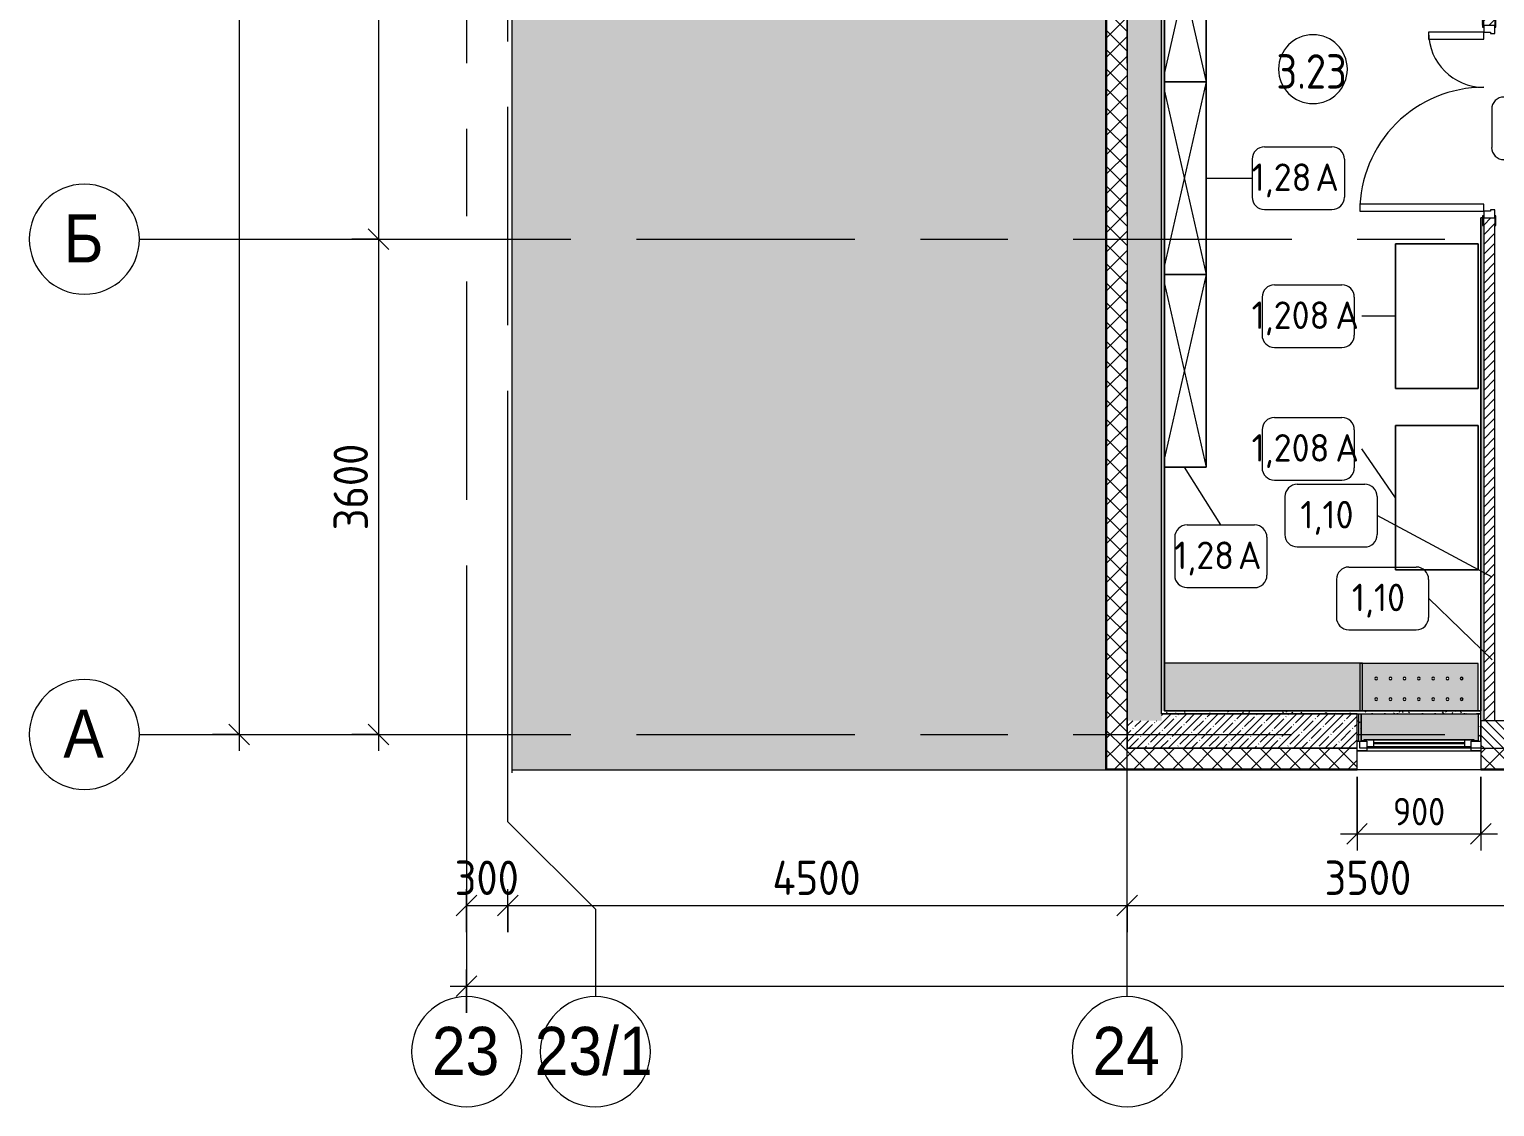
# Model space of a CAD drawing. Header units: millimetres. Extents: x 957 to 67880, y -2706 to 27400.
# Drawn here: x 23852 to 34500, y -2706 to 5126 of the extents above; entities that cross this region are included whole.
import ezdxf

# ---------------------------------------------------------------- set-up
doc = ezdxf.new("R2010")
doc.units = ezdxf.units.MM
doc.linetypes.add('Осевая', pattern=[3175, 635, -476.25, 1587.5, -476.25])
for name, color, linetype, lineweight in [('A-ANNO-DIMS', 7, 'Continuous', 9), ('A-ANNO-DIMS-100', 7, 'Continuous', 9), ('A-AREA-IDEN', 7, 'Continuous', 9), ('A-DETL', 7, 'Continuous', 9), ('A-DETL-GENF', 7, 'Continuous', 9), ('A-GLAZ', 7, 'Continuous', 9), ('A-GLAZ-1', 7, 'Continuous', 13), ('A-WALL', 7, 'Continuous', 9), ('I-FURN-IDEN', 7, 'Continuous', 9), ('I-WALL', 7, 'Continuous', 9), ('Знаки', 7, 'Continuous', 9), ('Оси', 7, 'Continuous', 9), ('Оси-1', 7, 'Continuous', 20), ('Оси-2', 7, 'Осевая', 9)]:
    doc.layers.add(name, color=color, linetype=linetype, lineweight=lineweight)
for name, color, linetype, lineweight, true_color in [('A-DETL-GENF-2', 7, 'Continuous', 9, 0xd4d4d4), ('A-DOOR-1', 7, 'Continuous', 9, 0xc0c0c0), ('A-DOOR-FRAM-1', 7, 'Continuous', 9, 0xc0c0c0), ('A-WALL-1', 9, 'Continuous', 9, 0x808080), ('A-WALL-FNSH-1', 9, 'Continuous', 9, 0x808080), ('I-FURN-1', 9, 'Continuous', 9, 0x808080)]:
    doc.layers.add(name, color=color, linetype=linetype, lineweight=lineweight, true_color=true_color)
doc.styles.add('Arial', font='arial.ttf', dxfattribs={"width": 0.9, "height": 350})
doc.styles.add('GOST Common_3', font='GOST_Common.ttf', dxfattribs={"width": 0.9, "height": 250})
doc.styles.add('GOST Common_4', font='GOST_Common.ttf', dxfattribs={"height": 200})
doc.styles.add('ISOCPEUR_2', font='isocpeur.ttf', dxfattribs={"width": 0.9, "height": 250})
doc.styles.add('ISOCPEUR_3', font='isocpeur.ttf', dxfattribs={"width": 0.9, "height": 200})
doc.dimstyles.new('ISO-2_0_0_9К_Средний_округл2', dxfattribs={"dimscale": 304.8, "dimtxt": 199.196235, "dimasz": 0.492126, "dimexe": 0.393701, "dimexo": 0, "dimgap": 0, "dimtad": 1, "dimdec": 0, "dimrnd": 10, "dimzin": 0, "dimdsep": 46, "dimtxsty": 'ISOCPEUR_3', "dimblk1": 'OBLIQUE', "dimblk2": 'OBLIQUE', "dimsah": 1, "dimcen": 0.09, "dimdle": 0.393701, "dimazin": 0, "dimtfac": 1, "dimtdec": 4, "dimtix": 1, "dimtmove": 0, "dimatfit": 3, "dimfxl": 1, "dimtvp": 1, "dimtolj": 1, "dimtzin": 0, "dimarcsym": 2})
doc.dimstyles.new('ISO-2_5_0_9К_БОЛЬШОЙ', dxfattribs={"dimscale": 304.8, "dimtxt": 248.995294, "dimasz": 0.492126, "dimexe": 0.393701, "dimexo": 0.984252, "dimgap": 0, "dimtad": 1, "dimdec": 0, "dimrnd": 10, "dimzin": 0, "dimdsep": 46, "dimtxsty": 'ISOCPEUR_2', "dimblk1": 'OBLIQUE', "dimblk2": 'OBLIQUE', "dimsah": 1, "dimcen": 0.09, "dimdle": 0.393701, "dimazin": 0, "dimtfac": 1, "dimtdec": 4, "dimtix": 1, "dimtmove": 0, "dimatfit": 3, "dimfxl": 1, "dimtvp": 1, "dimtolj": 1, "dimtzin": 0, "dimarcsym": 2})
pattern_1 = [(45, (-57529.54, 0), (-70.71068, 70.71068), []), (135, (-57529.54, 0), (-70.71068, -70.71068), [])]
pattern_2 = [(45, (-57529.54, 0), (-57.024626, 57.024626), []), (45, (-57472.52, 0), (-57.024626, 57.024626), [100.806, -20.161, 3.353, -16.808])]
pattern_3 = [(0, (-57529.542, 0), (121.92, 30.48), [10.058, -81.382, 10.058, -81.382, -487.68]), (0, (-57529.542, 0), (121.92, 30.48), [-182.88, 10.058, -172.822, 10.058, -81.382, -213.36]), (0, (-57529.542, 0), (121.92, 30.48), [-457.2, 10.058, -50.902, 10.058, -142.342]), (120, (-57483.822, 15.24), (-87.356454, 90.345817), [10.058, -81.382, 10.058, -81.382, -487.68]), (120, (-57483.822, 15.24), (-87.356454, 90.345817), [-182.88, 10.058, -172.822, 10.058, -81.382, -213.36]), (120, (-57483.822, 15.24), (-87.356454, 90.345817), [-457.2, 10.058, -50.902, 10.058, -142.342]), (240, (-57468.582, 76.2), (-34.563546, -120.825817), [10.058, -81.382, 10.058, -81.382, -487.68]), (240, (-57468.582, 76.2), (-34.563546, -120.825817), [-182.88, 10.058, -172.822, 10.058, -81.382, -213.36]), (240, (-57468.582, 76.2), (-34.563546, -120.825817), [-457.2, 10.058, -50.902, 10.058, -142.342])]

# ---------------------------------------------------------------- blocks, each defined once
blk = doc.blocks.new('110_Дверь_СКБ_2Ст - Д-5_п_ Из игровой в коридор-32215844-План расстановки мебели и оборудования 3 этажа в осях 23-33')
at = {"layer": 'A-DOOR-1'}
for p, q in [((-638, 940), (-638, 40)), ((-588, 940), (-638, 940)), ((-588, 40), (-588, 940)), ((662, 440), (612, 440)), ((612, 440), (612, 40)), ((662, 40), (662, 440)), ((-638, 40), (-588, 40)), ((612, 40), (662, 40))]:
    blk.add_line(p, q, dxfattribs=at)
for centre, radius, start, end in [((-638, 40), 900, 0, 90), ((662, 40), 400, 90, 180)]:
    blk.add_arc(centre, radius, start, end, dxfattribs=at)
at = {"layer": 'A-DOOR-FRAM-1'}
for p, q in [((-672, 48), (-742, 48)), ((-742, 48), (-742, 40)), ((-742, 40), (-672, 40)), ((-638, 40), (-688, 40)), ((-688, 40), (-688, -40)), ((-672, 40), (-672, 48)), ((-638, -10), (-638, 40)), ((662, 40), (662, -10)), ((712, 40), (662, 40)), ((768, 48), (698, 48)), ((698, 48), (698, 40)), ((698, 40), (768, 40)), ((712, -40), (712, 40)), ((768, 40), (768, 48)), ((-672, -40), (-742, -40)), ((-742, -40), (-742, -48)), ((-742, -48), (-672, -48)), ((-688, -40), (-628, -40)), ((-672, -39), (-688, -39)), ((-688, -39), (-688, -40)), ((-688, -40), (-672, -40)), ((-672, -40), (-672, -39)), ((-672, -48), (-672, -40)), ((-628, -10), (-638, -10)), ((-628, -40), (-628, -10)), ((662, -10), (652, -10)), ((652, -10), (652, -40)), ((652, -40), (712, -40)), ((712, -39), (698, -39)), ((698, -39), (698, -40)), ((698, -40), (712, -40)), ((768, -40), (698, -40)), ((698, -40), (698, -48)), ((698, -48), (768, -48)), ((712, -40), (712, -39)), ((768, -48), (768, -40))]:
    blk.add_line(p, q, dxfattribs=at)
blk = doc.blocks.new('120_Окно_СКБ_1Ст - 120_Окно_СКБ_1Ст 900х2500_h_ с форточкой-V5-План расстановки мебели и оборудования 3 этажа в осях 23-33')
at = {"layer": 'A-GLAZ'}
for p, q in [((450, -57), (-450, -57)), ((-430, -127), (-400, -127)), ((-330, -107), (330, -107)), ((330, -117), (-330, -117)), ((400, -127), (420, -127)), ((440, -127), (450, -127))]:
    blk.add_line(p, q, dxfattribs=at)
at = {"layer": 'A-GLAZ-1'}
for p, q in [((-450, -127), (-450, -57)), ((-450, -57), (-380, -57)), ((-380, -57), (-380, -127)), ((380, -87), (-380, -87)), ((-380, -87), (-380, -127)), ((-330, -137), (-330, -87)), ((330, -137), (330, -87)), ((380, -127), (380, -57)), ((380, -57), (450, -57)), ((380, -127), (380, -87)), ((450, -57), (450, -127)), ((-380, -127), (-450, -127)), ((-380, -127), (-400, -127)), ((-400, -127), (-400, -137)), ((-400, -137), (400, -137)), ((400, -137), (-400, -137)), ((450, -127), (380, -127)), ((400, -127), (380, -127)), ((400, -137), (400, -127))]:
    blk.add_line(p, q, dxfattribs=at)
blk = doc.blocks.new('Шкаф параметрический - 1_28А-V73-План расстановки мебели и оборудования 3 этажа в осях 23-33')
at = {"layer": 'I-FURN-1'}
for p, q in [((0, 320), (1332, 16)), ((1400, 320), (0, 320)), ((0, 320), (0, 16)), ((0, 16), (0, 320)), ((0, 320), (1400, 320)), ((68, 16), (1400, 320)), ((1400, 16), (1400, 320)), ((1400, 320), (1400, 16))]:
    blk.add_line(p, q, dxfattribs=at)
blk = doc.blocks.new('Зашивка радиатора_ с перфорацией М1_1 - Зашивка радиатора_ с перфорацией М1_1-31131234-План расстановки мебели и оборудования 3 этажа в осях 23-33')
at = {"layer": 'Знаки'}
blk.add_hatch(color=256, dxfattribs=at).paths.add_polyline_path([(-400, 380), (-430, 380), (-430, 186), (420, 186), (420, 380), (400, 380), (400, 374), (-400, 374)])
h = blk.add_hatch(color=256, dxfattribs=at)
h.paths.add_polyline_path([(363, 166), (-430, 166), (-430, -180), (412, -180), (411, 166), (379, 166)])
h.paths.add_polyline_path([(-207, 90), (-201, 89), (-198, 85), (-197, 80), (-198, 75), (-202, 72), (-207, 70), (-212, 72), (-215, 75), (-217, 80), (-215, 85), (-212, 89), (-209, 90)])
h.paths.add_polyline_path([(1, 90), (6, 89), (10, 85), (11, 80), (10, 75), (6, 72), (1, 70), (-4, 72), (-8, 75), (-9, 80), (-8, 85), (-4, 89), (-2, 90)])
h.paths.add_polyline_path([(312, 90), (317, 89), (321, 85), (322, 80), (321, 75), (317, 72), (312, 70), (307, 72), (304, 75), (302, 80), (304, 86), (307, 89), (310, 90)])
h.paths.add_polyline_path([(-103, 90), (-97, 89), (-94, 85), (-93, 80), (-94, 75), (-98, 72), (-103, 70), (-108, 72), (-111, 75), (-113, 80), (-111, 85), (-108, 89), (-105, 90)])
h.paths.add_polyline_path([(105, 90), (110, 89), (113, 85), (115, 80), (113, 75), (110, 72), (105, 70), (100, 72), (96, 75), (95, 80), (96, 85), (100, 89), (102, 90)])
h.paths.add_polyline_path([(-310, 90), (-305, 89), (-302, 85), (-300, 80), (-302, 75), (-305, 72), (-310, 70), (-315, 72), (-319, 75), (-320, 80), (-319, 85), (-315, 89), (-313, 90)])
h.paths.add_polyline_path([(208, 90), (213, 89), (217, 85), (218, 80), (217, 75), (213, 72), (208, 70), (203, 72), (200, 75), (198, 80), (200, 85), (203, 89), (206, 90)])
h.paths.add_polyline_path([(312, -60), (317, -61), (321, -65), (322, -70), (321, -75), (317, -78), (312, -80), (307, -78), (304, -75), (302, -70), (304, -65), (307, -61), (310, -60)])
h.paths.add_polyline_path([(208, -60), (213, -61), (217, -65), (218, -70), (217, -75), (213, -78), (208, -80), (203, -78), (200, -75), (198, -70), (200, -65), (203, -61), (206, -60)])
h.paths.add_polyline_path([(-103, -60), (-98, -61), (-94, -65), (-93, -70), (-94, -75), (-98, -78), (-103, -80), (-108, -78), (-111, -75), (-113, -70), (-111, -65), (-108, -61), (-105, -60)])
h.paths.add_polyline_path([(-310, -60), (-305, -61), (-302, -65), (-300, -70), (-302, -75), (-305, -78), (-310, -80), (-315, -78), (-319, -75), (-320, -70), (-319, -65), (-315, -61), (-313, -60)])
h.paths.add_polyline_path([(105, -60), (110, -61), (113, -65), (115, -70), (113, -75), (110, -78), (105, -80), (100, -78), (96, -75), (95, -70), (96, -65), (100, -61), (102, -60)])
h.paths.add_polyline_path([(1, -60), (6, -61), (10, -65), (11, -70), (10, -75), (6, -78), (1, -80), (-4, -78), (-8, -75), (-9, -70), (-8, -65), (-4, -61), (-2, -60)])
h.paths.add_polyline_path([(-207, -60), (-202, -61), (-198, -65), (-197, -70), (-198, -75), (-202, -78), (-207, -80), (-212, -78), (-215, -75), (-217, -70), (-215, -65), (-212, -61), (-209, -60)])
for p, q in [((-400, 380), (-430, 380)), ((420, 380), (400, 380)), ((-430, 166), (-430, -180)), ((430, -180), (430, 166)), ((-430, -180), (430, -180))]:
    blk.add_line(p, q, dxfattribs=at)
for centre, start, end in [((-310, 80), 0, 180), ((-310, 80), 180, 0), ((-207, 80), 0, 180), ((-207, 80), 180, 360), ((-103, 80), 0, 180), ((-103, 80), 180, 0), ((1, 80), 0, 180), ((1, 80), 180, 0), ((105, 80), 0, 180), ((105, 80), 180, 360), ((208, 80), 0, 180), ((208, 80), 180, 0), ((312, 80), 0, 180), ((312, 80), 180, 0), ((-310, -70), 0, 180), ((-310, -70), 180, 0), ((-207, -70), 0, 180), ((-207, -70), 180, 0), ((-103, -70), 0, 180), ((-103, -70), 180, 0), ((1, -70), 0, 180), ((1, -70), 180, 0), ((105, -70), 0, 180), ((105, -70), 180, 0), ((208, -70), 0, 180), ((208, -70), 180, 0), ((312, -70), 0, 180), ((312, -70), 180, 0)]:
    blk.add_arc(centre, 10, start, end, dxfattribs=at)
blk = doc.blocks.new('Зашивка_ торцевая панель - Зашивка_ торцевая панель Т2-31135790-План расстановки мебели и оборудования 3 этажа в осях 23-33')
at = {"layer": 'Знаки'}
blk.add_hatch(color=256, dxfattribs=at).paths.add_polyline_path([(-412, 179), (-406, 179), (-406, 180), (-412, 180)])
for p, q in [((-430, 180), (-406, 180)), ((-406, 180), (-406, 179))]:
    blk.add_line(p, q, dxfattribs=at)
blk = doc.blocks.new('Зашивка без перфорации М3_2_1 - М3_2_17-32617514-План расстановки мебели и оборудования 3 этажа в осях 23-33')
at = {"layer": 'Знаки'}
blk.add_hatch(color=256, dxfattribs=at).paths.add_polyline_path([(-430, 167), (-430, -180), (1008, -180), (1007, 167), (-412, 167)])
for p, q in [((-430, 167), (-430, -180)), ((-430, -180), (1008, -180))]:
    blk.add_line(p, q, dxfattribs=at)
blk = doc.blocks.new('DET_L_Линия разрыва - М100-30696563-План расстановки мебели и оборудования 3 этажа в осях 23-33')
at = {"layer": 'A-DETL-GENF'}
blk.add_line((27660, 0), (14130, 0), dxfattribs=at)
blk = doc.blocks.new('Ось сетки - D8-29747960-План расстановки мебели и оборудования 3 этажа в осях 23-33')
at = {"layer": 'Оси-1'}
for start, end in [(360, 180), (180, 360)]:
    blk.add_arc((0, 0), 4, start, end, dxfattribs=at)
blk = doc.blocks.new('Марка_Помещения - Номер-25198446-План расстановки мебели и оборудования 3 этажа в осях 23-33')
at = {"layer": 'A-AREA-IDEN'}
for start, end in [(360, 180), (180, 360)]:
    blk.add_arc((0, 0), 2.5, start, end, dxfattribs=at)
blk = doc.blocks.new('Марка_Мебель - В прямоуг_Balcon_Марка-25523697-План расстановки мебели и оборудования 3 этажа в осях 23-33')
at = {"layer": 'I-FURN-IDEN'}
for p, q in [((-2.45, 2.28), (2.45, 2.28)), ((-3.35, 1.38), (-3.35, -1.38)), ((3.35, 1.38), (3.35, -1.38)), ((-2.46, -2.28), (2.45, -2.28))]:
    blk.add_line(p, q, dxfattribs=at)
for centre, radius, start, end in [((-2.45, 1.38), 0.9, 90, 180), ((2.45, 1.38), 0.9, 0, 90), ((-2.46, -1.38), 0.893, 180, 270), ((2.45, -1.38), 0.9, 270, 0)]:
    blk.add_arc(centre, radius, start, end, dxfattribs=at)
blk = doc.blocks.new('DIMBLOCK21-План расстановки мебели и оборудования 3 этажа в осях 23-33')
at = {"layer": 'A-ANNO-DIMS-100'}
for p, q in [((33500, -308), (33500, -843)), ((33500, -723), (33500, -308)), ((34400, -308), (34400, -843)), ((34400, -723), (34400, -308)), ((33380, -723), (34520, -723))]:
    blk.add_line(p, q, dxfattribs=at)
at = {"layer": 'A-ANNO-DIMS-100', "lineweight": 20}
for p, q in [((33500, -723), (33425, -798)), ((33500, -723), (33575, -648)), ((34400, -723), (34325, -798)), ((34400, -723), (34475, -648))]:
    blk.add_line(p, q, dxfattribs=at)
at = {"layer": 'A-ANNO-DIMS-100', "color": 0, "insert": (33761, -461), "char_height": 200, "width": 455.09, "attachment_point": 1, "line_spacing_factor": 1.149209, "style": 'ISOCPEUR_3'}
blk.add_mtext('900', dxfattribs=at)
blk = doc.blocks.new('_Oblique')
at = {"color": 0, "linetype": 'ByBlock', "lineweight": -2}
blk.add_line((-0.5, -0.5), (0.5, 0.5), dxfattribs=at)
blk = doc.blocks.new('DIMBLOCK41-План расстановки мебели и оборудования 3 этажа в осях 23-33')
at = {"layer": 'A-ANNO-DIMS-100'}
for p, q in [((26196, 7800), (26510, 7800)), ((26390, 7800), (26196, 7800)), ((26390, 7800), (26390, 3600)), ((26196, 3600), (26510, 3600)), ((26390, 3600), (26196, 3600))]:
    blk.add_line(p, q, dxfattribs=at)
at = {"layer": 'A-ANNO-DIMS-100', "lineweight": 20}
for p, q in [((26390, 7800), (26315, 7875)), ((26390, 7800), (26465, 7725)), ((26390, 3600), (26315, 3675)), ((26390, 3600), (26465, 3525))]:
    blk.add_line(p, q, dxfattribs=at)
at = {"layer": 'A-ANNO-DIMS-100', "color": 0, "insert": (26063, 5372), "char_height": 250, "width": 787.21, "attachment_point": 1, "rotation": 90, "line_spacing_factor": 1.149209, "style": 'ISOCPEUR_2'}
blk.add_mtext('4200', dxfattribs=at)
blk = doc.blocks.new('DIMBLOCK42-План расстановки мебели и оборудования 3 этажа в осях 23-33')
at = {"layer": 'A-ANNO-DIMS-100', "lineweight": 20}
for p, q in [((26390, 3600), (26315, 3675)), ((26390, 3600), (26465, 3525)), ((26390, 0), (26315, 75)), ((26390, 0), (26465, -75))]:
    blk.add_line(p, q, dxfattribs=at)
at = {"layer": 'A-ANNO-DIMS-100'}
for p, q in [((26196, 3600), (26510, 3600)), ((26390, 3600), (26196, 3600)), ((26390, 3600), (26390, -120)), ((26196, 0), (26510, 0)), ((26390, 0), (26196, 0))]:
    blk.add_line(p, q, dxfattribs=at)
at = {"layer": 'A-ANNO-DIMS-100', "color": 0, "insert": (26063, 1484), "char_height": 250, "width": 758.48, "attachment_point": 1, "rotation": 90, "line_spacing_factor": 1.149209, "style": 'ISOCPEUR_2'}
blk.add_mtext('3600', dxfattribs=at)
blk = doc.blocks.new('DIMBLOCK43-План расстановки мебели и оборудования 3 этажа в осях 23-33')
at = {"layer": 'A-ANNO-DIMS-100', "lineweight": 20}
for p, q in [((25378, 27000), (25303, 27075)), ((25378, 27000), (25453, 26925)), ((25378, 0), (25303, 75)), ((25378, 0), (25453, -75))]:
    blk.add_line(p, q, dxfattribs=at)
at = {"layer": 'A-ANNO-DIMS-100'}
for p, q in [((25378, 27120), (25378, -120)), ((25184, 27000), (25498, 27000)), ((25378, 27000), (25184, 27000)), ((25184, 0), (25498, 0)), ((25378, 0), (25184, 0))]:
    blk.add_line(p, q, dxfattribs=at)
at = {"layer": 'A-ANNO-DIMS-100', "color": 0, "insert": (25051, 13105), "char_height": 250, "width": 948.1, "attachment_point": 1, "rotation": 90, "line_spacing_factor": 1.149209, "style": 'ISOCPEUR_2'}
blk.add_mtext('27000', dxfattribs=at)
blk = doc.blocks.new('DIMBLOCK44-План расстановки мебели и оборудования 3 этажа в осях 23-33')
at = {"layer": 'A-ANNO-DIMS-100'}
for p, q in [((27030, -1438), (27030, -1124)), ((27330, -1438), (27330, -1124)), ((27030, -1244), (27330, -1244)), ((27030, -1244), (27030, -1438)), ((27330, -1244), (27330, -1438))]:
    blk.add_line(p, q, dxfattribs=at)
at = {"layer": 'A-ANNO-DIMS-100', "lineweight": 20}
for p, q in [((27030, -1244), (27105, -1169)), ((27330, -1244), (27405, -1169)), ((27030, -1244), (26955, -1319)), ((27330, -1244), (27255, -1319))]:
    blk.add_line(p, q, dxfattribs=at)
at = {"layer": 'A-ANNO-DIMS-100', "color": 0, "insert": (26943, -917), "char_height": 250, "width": 568.86, "attachment_point": 1, "line_spacing_factor": 1.149209, "style": 'ISOCPEUR_2'}
blk.add_mtext('300', dxfattribs=at)
blk = doc.blocks.new('DIMBLOCK45-План расстановки мебели и оборудования 3 этажа в осях 23-33')
at = {"layer": 'A-ANNO-DIMS-100'}
for p, q in [((27330, -1438), (27330, -1124)), ((31830, -1438), (31830, -1124)), ((27330, -1244), (31830, -1244)), ((27330, -1244), (27330, -1438)), ((31830, -1244), (31830, -1438))]:
    blk.add_line(p, q, dxfattribs=at)
at = {"layer": 'A-ANNO-DIMS-100', "lineweight": 20}
for p, q in [((27330, -1244), (27405, -1169)), ((31830, -1244), (31905, -1169)), ((27330, -1244), (27255, -1319)), ((31830, -1244), (31755, -1319))]:
    blk.add_line(p, q, dxfattribs=at)
at = {"layer": 'A-ANNO-DIMS-100', "color": 0, "insert": (29252, -917), "char_height": 250, "width": 787.21, "attachment_point": 1, "line_spacing_factor": 1.149209, "style": 'ISOCPEUR_2'}
blk.add_mtext('4500', dxfattribs=at)
blk = doc.blocks.new('DIMBLOCK46-План расстановки мебели и оборудования 3 этажа в осях 23-33')
at = {"layer": 'A-ANNO-DIMS-100'}
for p, q in [((31830, -1438), (31830, -1124)), ((35330, -1438), (35330, -1124)), ((31830, -1244), (35330, -1244)), ((31830, -1244), (31830, -1438)), ((35330, -1244), (35330, -1438))]:
    blk.add_line(p, q, dxfattribs=at)
at = {"layer": 'A-ANNO-DIMS-100', "lineweight": 20}
for p, q in [((31830, -1244), (31905, -1169)), ((35330, -1244), (35405, -1169)), ((31830, -1244), (31755, -1319)), ((35330, -1244), (35255, -1319))]:
    blk.add_line(p, q, dxfattribs=at)
at = {"layer": 'A-ANNO-DIMS-100', "color": 0, "insert": (33264, -917), "char_height": 250, "width": 758.48, "attachment_point": 1, "line_spacing_factor": 1.149209, "style": 'ISOCPEUR_2'}
blk.add_mtext('3500', dxfattribs=at)
blk = doc.blocks.new('DIMBLOCK56-План расстановки мебели и оборудования 3 этажа в осях 23-33')
at = {"layer": 'A-ANNO-DIMS-100'}
for p, q in [((27030, -2023), (27030, -1709)), ((67480, -2023), (67480, -1709)), ((26910, -1829), (67600, -1829)), ((27030, -1829), (27030, -2023)), ((67480, -1829), (67480, -2023))]:
    blk.add_line(p, q, dxfattribs=at)
at = {"layer": 'A-ANNO-DIMS-100', "lineweight": 20}
for p, q in [((27030, -1829), (27105, -1754)), ((67480, -1829), (67555, -1754)), ((27030, -1829), (26955, -1904)), ((67480, -1829), (67405, -1904))]:
    blk.add_line(p, q, dxfattribs=at)
at = {"layer": 'A-ANNO-DIMS-100', "color": 0, "insert": (46836, -1502), "char_height": 250, "width": 1005.56, "attachment_point": 1, "line_spacing_factor": 1.149209, "style": 'ISOCPEUR_2'}
blk.add_mtext('40450', dxfattribs=at)

msp = doc.modelspace()

# ---------------------------------------------------------------- hatches: boundary and pattern name
at = {"layer": 'A-DETL-GENF-2'}
msp.add_hatch(color=256, dxfattribs=at).paths.add_polyline_path([(31674, -258), (31674, 10193), (27361.1, 10193), (27361.1, -258), (31672.5, -258)])
at = {"layer": 'A-WALL'}
h = msp.add_hatch(dxfattribs=at)
h.set_pattern_fill('FP_1', color=256, style=0, pattern_type=2)
h.set_pattern_definition(pattern_1)
h.paths.add_polyline_path([(31680.5, -100), (31830.5, -100), (31830.5, 10392), (31680.5, 10392), (31680.5, 170)])
h = msp.add_hatch(dxfattribs=at)
h.set_pattern_fill('FP_2', color=256, style=0, pattern_type=2)
h.set_pattern_definition([(135, (-57529.54, 0), (-35.35534, -35.35534), [])])
h.paths.add_polyline_path([(63600.5, -100), (63900.5, -100), (63900.5, 100), (63600.5, 100), (63600.5, -64.3)])
h.paths.add_polyline_path([(61760.5, -100), (61800.5, -100), (61800.5, 100), (61300.5, 99.1), (61300.5, -100), (61358.3, -100)])
h.paths.add_polyline_path([(53722.8, -100), (54100.5, -100), (54100.5, 100), (53200.5, 100), (53200.5, -100)])
h.paths.add_polyline_path([(55900.5, -100), (56150.5, -100), (56150.5, 100), (55900.5, 100), (55900.5, -84)])
h.paths.add_polyline_path([(58450.5, -100), (59500.5, -100), (59500.5, 100), (58450.5, 100), (58450.5, 2.5)])
h.paths.add_polyline_path([(52241.5, -100), (52300.5, -100), (52300.5, 100), (51400.5, 100), (51400.5, -100), (52120.5, -100)])
h.paths.add_polyline_path([(48700.5, -100), (48700.5, 100), (47650.5, 100), (47650.5, -100), (48632.4, -100)])
h.paths.add_polyline_path([(45350.5, -100), (45350.5, 100), (45100.5, 100), (45100.5, -100), (45121.5, -100)])
h.paths.add_polyline_path([(34633.9, -100), (35200.5, -100), (35200.5, 100), (34400.5, 100), (34400.5, -100)])
h.paths.add_polyline_path([(37000.5, -100), (37250.5, -100), (37250.5, 100), (37000.5, 100), (37000.5, -77.1)])
h.paths.add_polyline_path([(40360.6, -100), (40600.5, -100), (40600.5, 100), (39550.5, 100), (39550.5, -100), (39724.3, -100)])
h.paths.add_polyline_path([(44040.5, -100), (44200.5, -100), (44200.5, 100), (43300.5, 100), (43300.5, -100), (43542.1, -100)])
h = msp.add_hatch(dxfattribs=at)
h.set_pattern_fill('FP_1', color=256, style=0, pattern_type=2)
h.set_pattern_definition(pattern_1)
h.paths.add_polyline_path([(67550.5, -250), (67550.5, -100), (66200.5, -100), (66200.5, -250), (67547.6, -250)])
h.paths.add_polyline_path([(63900.5, -250), (63900.5, -100), (62700.5, -100), (62700.5, -250), (63600.5, -250)])
h.paths.add_polyline_path([(61358.3, -250), (61800.5, -250), (61800.5, -100), (60400.5, -100), (60400.5, -250), (61300.5, -250)])
h.paths.add_polyline_path([(59500.5, -250), (59500.5, -100), (58450.5, -100), (58450.5, -250), (59449.4, -250)])
h.paths.add_polyline_path([(55900.5, -250), (56150.5, -250), (56150.5, -100), (55000.5, -100), (55000.5, -250), (55631.6, -250)])
h.paths.add_polyline_path([(53200.5, -250), (54100.5, -250), (54100.5, -100), (53200.5, -100)])
h.paths.add_polyline_path([(51400.5, -250), (52300.5, -250), (52300.5, -100), (51400.5, -100)])
h.paths.add_polyline_path([(50500.5, -250), (50500.5, -100), (49600.5, -100), (49600.5, -250), (49905, -250)])
h.paths.add_polyline_path([(47650.5, -250), (48700.5, -250), (48700.5, -100), (47650.5, -100)])
h.paths.add_polyline_path([(43542.1, -250), (45350.5, -250), (45350.5, -100), (43300.5, -100), (43300.5, -250)])
h.paths.add_polyline_path([(42269.5, -250), (42400.5, -250), (42400.5, -100), (41500.5, -100), (41500.5, -250), (41633.2, -250)])
h.paths.add_polyline_path([(39724.3, -250), (40600.5, -250), (40600.5, -100), (39550.5, -100), (39550.5, -250)])
h.paths.add_polyline_path([(37179.1, -250), (37250.5, -250), (37250.5, -100), (36100.5, -100), (36100.5, -250), (37047.9, -250)])
h.paths.add_polyline_path([(32098.5, -250), (33500.5, -250), (33500.5, -100), (31680.5, -100), (31680.5, -250), (32088.8, -250)])
h.paths.add_polyline_path([(34633.9, -250), (35200.5, -250), (35200.5, -100), (34400.5, -100), (34400.5, -250), (34521.5, -250)])
at = {"layer": 'I-WALL'}
h = msp.add_hatch(dxfattribs=at)
h.set_pattern_fill('FP_35', color=256, style=0, pattern_type=2)
h.set_pattern_definition(pattern_3)
h.paths.add_polyline_path([(32084.8, 170), (32100.5, 170), (32100.5, 10400), (32080.5, 10400), (32080.5, 170)])
h = msp.add_hatch(dxfattribs=at)
h.set_pattern_fill('FP_35', color=256, style=0, pattern_type=2)
h.set_pattern_definition(pattern_3)
h.paths.add_polyline_path([(34420.5, 100), (34420.5, 3700), (34412.5, 3700), (34412.5, 3755), (34400.5, 3755), (34400.5, 100)])
h.paths.add_polyline_path([(34400.5, 5155), (34412.5, 5155), (34412.5, 5210), (34420.5, 5210), (34420.5, 10400), (34400.5, 10400), (34400.5, 5175)])
h = msp.add_hatch(dxfattribs=at)
h.set_pattern_fill('FP_5', color=256, style=0, pattern_type=2)
h.set_pattern_definition([(45, (-57529.54, 0), (-35.35534, 35.35534), [])])
h.paths.add_polyline_path([(34474.9, 100), (34500.5, 100), (34499.5, 3755), (34420.5, 3755), (34420.5, 100)])
h.paths.add_polyline_path([(34500.5, 5155), (34500.5, 10400), (34420.5, 10400), (34420.5, 5155), (34499.5, 5155)])
h = msp.add_hatch(dxfattribs=at)
h.set_pattern_fill('FP_4', color=256, style=0, pattern_type=2)
h.set_pattern_definition(pattern_2)
h.paths.add_polyline_path([(31830.5, 100), (32080.5, 100), (32080.5, 7700), (31830.5, 7700), (31830.5, 3119.6)])
h = msp.add_hatch(dxfattribs=at)
h.set_pattern_fill('FP_4', color=256, style=0, pattern_type=2)
h.set_pattern_definition(pattern_2)
h.paths.add_polyline_path([(32088.8, -100), (33500.5, -100), (33500.5, 150), (32080.5, 150), (32080.5, 100), (31830.5, 100), (31830.5, -100), (32080.5, -100)])
h = msp.add_hatch(dxfattribs=at)
h.set_pattern_fill('FP_35', color=256, style=0, pattern_type=2)
h.set_pattern_definition(pattern_3)
h.paths.add_polyline_path([(34380.5, 150), (34400.5, 150), (34399.5, 170), (32080.5, 170), (32080.5, 150), (34315.8, 150)])
h = msp.add_hatch(dxfattribs=at)
h.set_pattern_fill('FP_35', color=256, style=0, pattern_type=2)
h.set_pattern_definition(pattern_3)
h.paths.add_polyline_path([(33510.5, -48), (33530.5, -48), (33530.5, 150), (33510.5, 150), (33510.5, 91.4)])
h = msp.add_hatch(dxfattribs=at)
h.set_pattern_fill('FP_35', color=256, style=0, pattern_type=2)
h.set_pattern_definition(pattern_3)
h.paths.add_polyline_path([(34400.5, -48), (34399.5, 149.8), (34380.5, 148.9), (34380.5, -48)])

# ---------------------------------------------------------------- linework, layer by layer
at = {"layer": 'A-DETL'}
for p, q in [((31674, -258), (31674, 10193)), ((27361.1, -258), (31674, -258))]:
    msp.add_line(p, q, dxfattribs=at)
at = {"layer": 'A-WALL'}
for p, q in [((31677.5, 10395), (31677.5, -253)), ((31680.5, 10392), (31680.5, -250)), ((32100.5, 10380), (32100.5, 170)), ((34420.5, 3700), (34420.5, 100)), ((34500.5, 100), (34500.5, 3700)), ((33500.5, 150), (32080.5, 150)), ((32080.5, 150), (34400.5, 150)), ((34400.5, 170), (32100.5, 170)), ((33500.5, 100), (33510.5, 100)), ((33521, -100), (33521, -100)), ((34400.5, -100), (35200.5, -100)), ((34400.5, -100), (35200.5, -100)), ((31677.5, -253), (33500.5, -253)), ((31680.5, -250), (33500.5, -250)), ((34400.5, -258), (33500.5, -258)), ((34400.5, -250), (35200.5, -250)), ((34400.5, -253), (35200.5, -253))]:
    msp.add_line(p, q, dxfattribs=at)
at = {"layer": 'A-WALL-1'}
for p, q in [((32080.5, 150), (32080.5, 10600)), ((31830.5, 10400), (31830.5, -100)), ((34412.5, 3755), (34400.5, 3755)), ((33500.5, -100), (33500.5, 150)), ((33510.5, 150), (33510.5, -48)), ((33530.5, -48), (33530.5, 150)), ((34400.5, 149.8), (34380.5, 149.8)), ((34380.5, 149.8), (34380.5, -48)), ((34400.5, 100), (34400.5, 170)), ((34400.5, -48), (34400.5, 149.8)), ((35200.5, 100), (34400.5, 100)), ((34400.5, 100), (34400.5, -250)), ((33500.5, -100), (31830.5, -100)), ((31830.5, -100), (33500.5, -100)), ((33500.5, -250), (33500.5, -100)), ((33510.5, -48), (33530.5, -48)), ((34380.5, -48), (34400.5, -48))]:
    msp.add_line(p, q, dxfattribs=at)
at = {"layer": 'A-WALL-FNSH-1'}
for p, q in [((32101.5, 171), (32101.5, 10379)), ((34400.5, 3755), (34399.5, 3755)), ((34399.5, 3755), (34399.5, 171)), ((34400.5, 170), (34400.5, 3755)), ((34399.5, 171), (32101.5, 171)), ((33531.5, -48), (33531.5, 150)), ((34380.5, 149.8), (34379.5, 149.8)), ((34379.5, 149.8), (34379.5, -48)), ((33530.5, -48), (33531.5, -48)), ((34379.5, -48), (34380.5, -48)), ((31674, -258), (33500.5, -258)), ((33500.5, -258), (33500.5, -250)), ((34400.5, -250), (34400.5, -258)), ((34400.5, -258), (35200.5, -258))]:
    msp.add_line(p, q, dxfattribs=at)
at = {"layer": 'I-FURN-1'}
for p, q in [((34379.9, 3565.8), (33779.9, 3565.8)), ((33779.9, 3565.8), (33779.9, 2515.8)), ((33779.9, 2515.8), (33779.9, 3565.8)), ((33779.9, 3565.8), (34379.9, 3565.8)), ((34379.9, 2515.8), (34379.9, 3565.8)), ((34379.9, 3565.8), (34379.9, 2515.8)), ((33779.9, 2515.8), (34379.9, 2515.8)), ((34379.9, 2515.8), (33779.9, 2515.8)), ((34379.9, 2245.8), (33779.9, 2245.8)), ((33779.9, 2245.8), (33779.9, 1195.8)), ((33779.9, 1195.8), (33779.9, 2245.8)), ((33779.9, 2245.8), (34379.9, 2245.8)), ((34379.9, 1195.8), (34379.9, 2245.8)), ((34379.9, 2245.8), (34379.9, 1195.8)), ((33779.9, 1195.8), (34379.9, 1195.8)), ((34379.9, 1195.8), (33779.9, 1195.8))]:
    msp.add_line(p, q, dxfattribs=at)
at = {"layer": 'I-FURN-IDEN'}
for p, q in [((32404.8, 4043.8), (32733.9, 4043.8)), ((33779.9, 3040.8), (33533.9, 3040.8)), ((33779.9, 1720.8), (33533.9, 2076.4)), ((32244.8, 1943.8), (32508.8, 1523)), ((34481, 1143.5), (33646.7, 1590.7)), ((34481, 543.5), (34020.8, 988.8))]:
    msp.add_line(p, q, dxfattribs=at)
at = {"layer": 'I-WALL'}
for p, q in [((33521, -100), (33521, -48)), ((34400.5, -100), (33521, -100))]:
    msp.add_line(p, q, dxfattribs=at)
at = {"layer": 'Оси'}
for p, q in [((24652.2, 3600), (27152.2, 3600)), ((27330.5, -636.3), (27330.5, 1863.7)), ((27030.5, -1906.3), (27030.5, 593.7)), ((31830.5, -1906.3), (31830.5, 593.7)), ((24652.2, 0), (27152.2, 0)), ((27330.5, -636.3), (27965.5, -1271.3)), ((27965.5, -1271.3), (27965.5, -1906.3))]:
    msp.add_line(p, q, dxfattribs=at)
at = {"layer": 'Оси-2'}
for p, q in [((27030.5, 593.7), (27030.5, 19415.1)), ((27330.5, 1863.7), (27330.5, 19191.6)), ((31830.5, 593.7), (31830.5, 19191.6)), ((27152.2, 3600), (65200.5, 3600)), ((27152.2, 0), (65200.5, 0))]:
    msp.add_line(p, q, dxfattribs=at)

# ---------------------------------------------------------------- block references
at = {"layer": 'A-AREA-IDEN', "xscale": 99.99999999999993, "yscale": 99.99999999999993, "zscale": 99.99999999999993}
msp.add_blockref('Марка_Помещения - Номер-25198446-План расстановки мебели и оборудования 3 этажа в осях 23-33', (33179.8, 4836.3), dxfattribs=at)
at = {"layer": 'A-DETL-GENF', "rotation": 270.0000000000003}
msp.add_blockref('DET_L_Линия разрыва - М100-30696563-План расстановки мебели и оборудования 3 этажа в осях 23-33', (27361.1, 27380.8), dxfattribs=at)
at = {"layer": 'A-DOOR-1', "rotation": 89.99999999999991}
msp.add_blockref('110_Дверь_СКБ_2Ст - Д-5_п_ Из игровой в коридор-32215844-План расстановки мебели и оборудования 3 этажа в осях 23-33', (34460.5, 4442.5), dxfattribs=at)
at = {"layer": 'A-GLAZ', "rotation": 180}
msp.add_blockref('120_Окно_СКБ_1Ст - 120_Окно_СКБ_1Ст 900х2500_h_ с форточкой-V5-План расстановки мебели и оборудования 3 этажа в осях 23-33', (33950.5, -175), dxfattribs=at)
at = {"layer": 'I-FURN-1', "rotation": 269.9999999999994}
for p in [(32084.8, 6143.8), (32084.8, 4743.8), (32084.8, 3343.8)]:
    msp.add_blockref('Шкаф параметрический - 1_28А-V73-План расстановки мебели и оборудования 3 этажа в осях 23-33', p, dxfattribs=at)
at = {"layer": 'I-FURN-IDEN', "xscale": 99.99999999999993, "yscale": 99.99999999999993, "zscale": 99.99999999999993}
for p in [(34813.6, 4405.9), (33072.9, 4043.8), (33145.4, 3040.8), (33145.4, 2076.4), (33311.2, 1590.7), (32510.5, 1295.3), (33685.4, 988.8)]:
    msp.add_blockref('Марка_Мебель - В прямоуг_Balcon_Марка-25523697-План расстановки мебели и оборудования 3 этажа в осях 23-33', p, dxfattribs=at)
at = {"layer": 'Знаки', "rotation": 180}
for name, p in [('Зашивка без перфорации М3_2_1 - М3_2_17-32617514-План расстановки мебели и оборудования 3 этажа в осях 23-33', (33108.7, 337.4)), ('Зашивка радиатора_ с перфорацией М1_1 - Зашивка радиатора_ с перфорацией М1_1-31131234-План расстановки мебели и оборудования 3 этажа в осях 23-33', (33950.5, 336))]:
    msp.add_blockref(name, p, dxfattribs=at)
at = {"layer": 'Знаки'}
msp.add_blockref('Зашивка_ торцевая панель - Зашивка_ торцевая панель Т2-31135790-План расстановки мебели и оборудования 3 этажа в осях 23-33', (33950.5, 337.4), dxfattribs=at)
at = {"layer": 'Оси-1', "xscale": 99.99999999999993, "yscale": 99.99999999999993, "zscale": 99.99999999999993, "rotation": 269.9999999999994}
for p in [(24252.2, 3600), (24252.2, 0)]:
    msp.add_blockref('Ось сетки - D8-29747960-План расстановки мебели и оборудования 3 этажа в осях 23-33', p, dxfattribs=at)
at = {"layer": 'Оси-1', "xscale": 99.99999999999993, "yscale": 99.99999999999993, "zscale": 99.99999999999993}
for p in [(27030.5, -2306.3), (27965.5, -2306.3), (31830.5, -2306.3)]:
    msp.add_blockref('Ось сетки - D8-29747960-План расстановки мебели и оборудования 3 этажа в осях 23-33', p, dxfattribs=at)

# ---------------------------------------------------------------- texts
at = {"layer": 'A-AREA-IDEN', "insert": (32914, 4944.8), "char_height": 250, "width": 663.797, "attachment_point": 1, "style": 'GOST Common_3'}
msp.add_mtext('3.23', dxfattribs=at)
at = {"layer": 'I-FURN-IDEN', "char_height": 200, "attachment_point": 1, "style": 'GOST Common_4'}
for s, insert, width in [('1,28', (32733.9, 4150.9), 561.181), ('\\fGOST Common|b0|i0|c204|p34|;А', (33196.9, 4150.9), 224.472), ('1,208', (32733.9, 3147.8), 737.552), ('\\fGOST Common|b0|i0|c204|p34|;А', (33342.4, 3147.8), 224.472), ('1,208', (32733.9, 2183.4), 737.552), ('\\fGOST Common|b0|i0|c204|p34|;А', (33342.4, 2183.4), 224.472), ('1,10', (33088.2, 1697.7), 505.063), ('1,28', (32171.5, 1402.3), 561.181), ('\\fGOST Common|b0|i0|c204|p34|;А', (32634.6, 1402.3), 224.472), ('1,10', (33462.4, 1095.8), 505.063)]:
    msp.add_mtext(s, dxfattribs=dict(at, insert=insert, width=width))
at = {"layer": 'Оси', "char_height": 350, "attachment_point": 1, "style": 'Arial'}
for s, insert, width in [('\\fArial|b0|i0|c204|p34|;\\W.9;Б', (24102.6, 3781), 353.544), ('\\fArial|b0|i0|c204|p34|;\\W.9;А', (24099.5, 181), 360.759), ('23', (26777.8, -2125.6), 606.076), ('23/1', (27525.2, -2125.6), 1060.633), ('24', (31577.8, -2125.6), 606.076)]:
    msp.add_mtext(s, dxfattribs=dict(at, insert=insert, width=width))

# ---------------------------------------------------------------- dimensions: what is measured, and where the dimension line sits
at = {"layer": 'A-ANNO-DIMS'}
for base, p1, p2, override, picture, middle in [((25377.8, 0), (25483.9, 27000), (25483.9, 0), {"dimpost": '<>', "dimfxl": 26999.999823}, 'DIMBLOCK43-План расстановки мебели и оборудования 3 этажа в осях 23-33', (25252.8, 13500)), ((26389.7, 3600), (26495.8, 7800), (26495.8, 3600), {"dimpost": '<>', "dimfxl": 4200}, 'DIMBLOCK41-План расстановки мебели и оборудования 3 этажа в осях 23-33', (26264.7, 5700)), ((26389.7, 0), (26495.8, 3600), (26495.8, 0), {"dimpost": '<>', "dimfxl": 3600}, 'DIMBLOCK42-План расстановки мебели и оборудования 3 этажа в осях 23-33', (26264.7, 1800))]:
    dim = msp.add_linear_dim(base=base, p1=p1, p2=p2, angle=90, dimstyle='ISO-2_5_0_9К_БОЛЬШОЙ', override=override, dxfattribs=at)
    dim.commit()
    dim.dimension.update_dxf_attribs({"geometry": picture, "text_midpoint": middle})
for base, p1, p2, dimstyle, override, picture, middle in [((34400.5, -722.6), (33500.5, -308), (34400.5, -308), 'ISO-2_0_0_9К_Средний_округл2', {"dimpost": '<>', "dimfxl": 900}, 'DIMBLOCK21-План расстановки мебели и оборудования 3 этажа в осях 23-33', (33950.5, -622.6)), ((27330.5, -1243.6), (27030.5, -1137.5), (27330.5, -1137.5), 'ISO-2_5_0_9К_БОЛЬШОЙ', {"dimpost": '<>', "dimfxl": 300}, 'DIMBLOCK44-План расстановки мебели и оборудования 3 этажа в осях 23-33', (27180.5, -1118.6)), ((31830.5, -1243.6), (27330.5, -1137.5), (31830.5, -1137.5), 'ISO-2_5_0_9К_БОЛЬШОЙ', {"dimpost": '<>', "dimfxl": 4500}, 'DIMBLOCK45-План расстановки мебели и оборудования 3 этажа в осях 23-33', (29580.5, -1118.6)), ((35330.5, -1243.6), (31830.5, -1137.5), (35330.5, -1137.5), 'ISO-2_5_0_9К_БОЛЬШОЙ', {"dimpost": '<>', "dimfxl": 3500}, 'DIMBLOCK46-План расстановки мебели и оборудования 3 этажа в осях 23-33', (33580.5, -1118.6)), ((67480.5, -1829), (27030.5, -1722.9), (67480.5, -1722.9), 'ISO-2_5_0_9К_БОЛЬШОЙ', {"dimpost": '<>', "dimfxl": 40450}, 'DIMBLOCK56-План расстановки мебели и оборудования 3 этажа в осях 23-33', (47255.5, -1704))]:
    dim = msp.add_linear_dim(base=base, p1=p1, p2=p2, dimstyle=dimstyle, override=override, dxfattribs=at)
    dim.commit()
    dim.dimension.update_dxf_attribs({"geometry": picture, "text_midpoint": middle})

doc.saveas('drawing.dxf')
